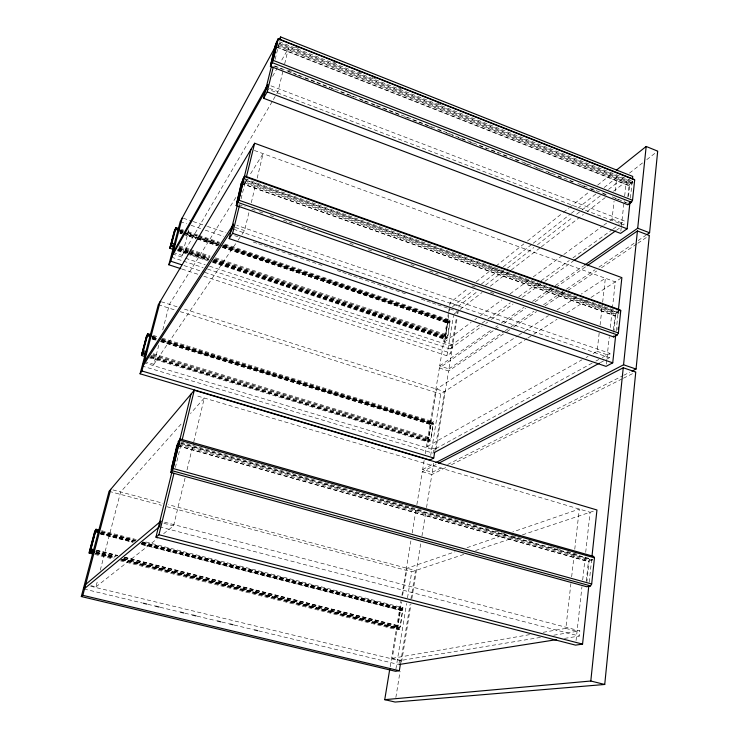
<?xml version="1.0" encoding="UTF-8"?>
<svg xmlns="http://www.w3.org/2000/svg" width="739" height="739" viewBox="0 0 739 739"><rect width="100%" height="100%" fill="white"/><g stroke="black" fill="none" stroke-linecap="round" stroke-linejoin="round"><path stroke-width="0.55" stroke-dasharray="3.69 2.77" d="M586.286 580.937L588.392 561.464L589.5 559.552L592.78 558.684L592.641 559.94L589.657 560.725L179.743 444.989M613.444 330L614.977 315.821L616.021 313.872L619.153 311.997L243.75 178.413M627.827 197.027L629.055 185.738L630.062 183.78L633.12 181.443L277.448 41.051M586.794 582.544L589.038 561.797L589.657 560.725M613.804 332.43L615.596 315.858L616.178 314.768L619.042 313.059L245.644 180.316M628.501 196.408L629.665 185.637L633.009 182.422L279.333 42.917M244.563 180.963L616.317 313.031L616.437 311.96L245.921 180.224M279.019 44.589L630.349 182.967L630.45 181.988L632.196 180.658M589.205 582.203L591.662 559.275M616.15 331.017L618.22 311.701M630.413 198.052L632.242 180.981M576.06 640.547L581.953 586.692M582.701 579.847L585.205 556.92M585.704 552.356L590.091 512.275L195.447 395.411M606.294 364.096L609.296 336.679M610.294 327.543L615.291 281.864L254.308 150.451M620.834 231.131L621.203 227.741M621.333 226.614L624.178 200.611M624.667 196.094L626.275 181.397M564.531 638.385L579.284 636.057L579.847 630.884L163.042 521.789M606.451 359.357L609.49 357.704L609.961 353.371L236.813 225.349M270.964 85.853L624.335 220.979L623.901 224.942L267.795 89.179M543.137 632.316L565.834 628.399L570.887 583.653M571.663 576.771L574.249 553.825M574.766 549.234L579.302 509.079L512.801 531.932M593.084 353.584L597.112 351.33L599.172 333.058M600.077 325.068L602.525 303.369M602.654 302.233L605.361 278.243L581.251 294.085M610.183 220.499L612.04 219.141L614.063 201.193M615.199 191.096L616.723 177.628L604.022 187.614M399.005 663.576L399.466 660.694L540.717 637.351M592.124 363.135L433.673 449.82L433.128 453.192L142.729 366.202M207.52 269.042L450.042 348.919L450.55 345.778L481.385 323.636M400.612 662.772L410.006 604.678M410.921 599.006L415.53 570.536L168.584 504.746M434.828 451.261L444.472 391.605L182.191 308.403M203.862 276.229L446.938 355.764L450.707 353.113L456.36 318.121M457.072 313.724L457.441 311.479L443.243 306.648M395.855 697.496L400.085 671.335M401.554 662.236L410.921 604.225M411.845 598.535L420.842 542.795M421.951 535.969L425.803 512.081M426.542 507.536L431.872 474.54L447.317 466.78M424.14 460.471L422.653 469.496L432.232 472.313L433.701 463.205M435.908 449.543L448.591 370.987L505.947 332.273M448.471 312.791L439.714 365.916L448.933 368.9L457.136 318.103M457.866 313.595L459.141 305.687L477.357 291.508M400.981 660.444L392.243 658.338L401.508 602.054M402.616 595.301L407.06 568.282L455.03 551.793M435.188 448.989L427.087 446.55L436.546 389.093L517.577 335.885M452.065 344.697L444.268 342.12L448.647 315.507M449.377 311.073L449.746 308.856M428.269 442.134L430.754 424.297L431.428 422.911L433.405 421.72L431.068 424.417L428.38 440.758L428.555 441.22L430.384 440.185L430.246 441.017L428.269 442.134L149.186 357.815M213.867 259.74L447.243 337.289L447.113 338.065L445.137 339.515L447.437 322.943L450.06 320.033L223.954 243.778M120.402 560.827L397.416 629.85L399.393 629.397L399.55 628.464L397.721 628.88L397.554 628.252L400.584 609.851L400.972 609.093L402.801 608.603L402.949 607.68L142.904 541.234M447.243 337.289L445.414 338.628L447.751 322.971L450.06 320.033M122.111 559.321L398.035 628.205L398.192 627.272L399.771 626.912L400.168 626.145L402.515 610.155L400.935 610.571L140.484 544.264M400.935 610.571L401.092 609.647L402.82 609.185L400.473 626.441L399.771 627.808L398.035 628.205M160.686 341.732L431.437 424.87L431.576 424.057L433.313 423.022L431.28 438.172L430.597 439.557L428.869 440.546L430.957 438.033L433.017 423.937L161.518 340.457M213.026 260.71L445.719 337.954L447.797 335.229L449.7 322.102L220.13 244.821M222.43 247.436L448.13 323.303L449.977 321.216L448.111 335.275L445.719 337.954M395.91 669.035L406.598 603.458M407.512 597.805L411.752 571.801L464.628 554.148M430.698 455.473L440.712 394.026L526.972 338.601M446.938 355.764L453.497 315.488M390.155 666.781L400.991 601.01M401.924 595.338L410.893 540.902M412.196 532.967L416.122 509.153M416.87 504.617L422.283 471.731L437.664 463.778M425.258 453.709L439.372 368.004L494.336 329.973M448.656 311.655L450.143 302.611L468.129 288.284M163.633 533.669L173.563 525.863L185.156 477.643M187.041 469.801L193.516 442.883M193.784 441.765L204.306 398.035L190.486 413.544M241.976 234.439L244.572 230.614L249.135 211.65M251.278 202.726L256.11 182.644M257.181 178.182L263.084 153.638L249.699 175.171M276.829 93.65L277.993 91.664L283.074 70.538M284.681 63.859L288.422 48.294L281.069 61.337M175.383 467.528L181.406 442.892M241.062 198.846L245.948 178.829M275.157 59.36L279.536 41.43M90.823 585.639L95.941 586.877L97.677 580.18M100.292 570.129L120.623 491.971L182.043 423.022M144.419 361.51L153.804 364.336L159.291 343.229M162.765 329.899L169.407 304.348L236.323 196.703M173.148 252.461L182.127 255.426L188.796 229.783M402.949 607.68L400.972 608.215L400.279 609.573L397.416 629.85M272.58 76.385L277.107 68.358M182.127 255.426L272.765 100.596M273.347 99.608L276.247 94.647M243.621 184.953L247.269 179.087M153.804 364.336L237.441 241.117M238.087 240.166L241.33 235.39M476.221 281.845L495.102 266.797M496.008 266.086L523.877 243.879M527.48 241.016L562.545 213.081M563.451 212.361L568.845 208.065M569.741 207.345L589.528 191.586M590.424 190.874L593.121 188.722M597.62 185.138L612.899 172.963M95.941 586.877L157.315 538.639M452.471 306.713L473.339 290.316M481.505 283.896L499.656 269.633M503.287 266.779L532.329 243.953M533.235 243.242L570.443 214.005M571.349 213.294L576.789 209.008M577.704 208.296L597.666 192.611M485.551 285.134L503.767 270.954M507.416 268.118L533.826 247.556M537.465 244.72L572.984 217.072M576.632 214.236L581.187 210.689M582.092 209.987L602.128 194.385M608.511 189.424L623.993 177.369M629.452 173.12L643.115 162.488M646.764 159.652L657.692 151.144M453.681 314.371L457.441 311.479M460.175 309.364L482.077 292.487M490.29 286.159L507.638 272.802M511.286 269.994L540.486 247.491M541.401 246.789L583.385 214.439M587.034 211.631L605.287 197.572M613.499 191.235L629.499 178.912M630.349 182.967L632.769 181.12M448.13 323.303L449.7 322.102M444.268 342.12L471.149 322.416M474.863 319.691L476.71 318.333M480.424 315.618L501.735 299.988M510.076 293.873L529.549 279.61M533.253 276.894L562.915 255.149M563.839 254.465L602.765 225.931M603.698 225.256L609.259 221.173M482.059 323.146L486.992 319.608M487.925 318.943L510.353 302.833M518.76 296.801L540.246 281.365M541.124 280.737L569.242 260.544M572.947 257.883L612.372 229.57M613.121 229.035L618.931 224.859M619.661 224.333L624.335 220.979M450.042 348.919L481.994 326.139M485.754 323.46L487.638 322.112M491.398 319.433L513.014 304.025M522.408 297.318L541.207 283.915M544.966 281.236L573.159 261.135M616.381 230.3L622.026 226.282M439.714 365.916L491.823 329.686M495.61 327.054L497.504 325.733M501.291 323.1L524.025 307.285M532.551 301.355L551.497 288.182M555.285 285.55L583.708 265.791M495.278 329.317L500.017 326.038M503.813 323.414L525.605 308.329M535.082 301.78L554.98 288.007M555.931 287.351L586.249 266.363M448.933 368.9L504.349 331.303M505.3 330.656L510.086 327.414M511.037 326.767L533.974 311.211M543.525 304.727L562.638 291.766M566.453 289.171L595.117 269.726M598.941 267.13L634.293 243.149M638.117 240.554L645.766 235.371M506.899 331.626L509.762 329.686M513.587 327.109L536.532 311.627M545.133 305.817L564.245 292.912M568.069 290.335L596.742 270.973M601.528 267.749L636.889 243.879M637.849 243.233L649.313 235.492M518.538 335.257L523.369 332.088M524.33 331.451L548.449 315.618M557.132 309.918L577.39 296.616M527.942 337.982L532.791 334.859M533.761 334.24L557.058 319.276M566.767 313.04L587.145 299.942M591.024 297.447L621.878 277.633M616.317 313.031L618.802 311.544M431.437 424.87L433.017 423.937M427.087 446.55L582.018 359.782M586.045 357.528L588.059 356.401M595.865 361.085L598.886 359.431M602.248 357.593L609.961 353.371M600.373 362.646L605.444 359.902M422.653 469.496L433.876 463.649M432.232 472.313L443.548 466.577M447.668 464.489L622.672 375.828M623.698 375.31L629.877 372.179M451.437 464.702L622.367 378.756M623.402 378.239L635.762 372.031M467.02 547.673L506.261 534.186M475.537 550.509L515.905 537.031M522.445 534.851L595.976 510.307M392.243 658.338L529.521 634.662M553.751 635.198L579.847 630.884M84.015 589.001L142.276 602.978M147.874 604.326L155.717 606.202M160.197 607.282L179.244 611.855M184.852 613.194L192.694 615.079M197.174 616.15L216.222 620.723M221.82 622.062L228.545 623.679M234.143 625.028L253.191 629.591M258.798 630.94L397.721 664.269M90.685 586.276L399.466 660.694M96.532 550.13L117.741 555.442M124.438 557.114L400.168 626.145M96.578 550.379L117.806 555.7M124.512 557.372L400.473 626.441M96.236 550.989L116.402 556.033M124.235 557.991L399.771 626.912M95.562 551.645L115.663 556.67M123.478 558.619L398.192 627.272M96.024 551.904L115.007 556.652M123.94 558.887L399.771 627.808M95.793 552.615L114.776 557.363M121.482 559.035L399.55 628.464M96.421 552.911L114.296 557.372M96.255 553.04L114.175 557.511M122.009 559.469L397.554 628.252M94.869 553.317L114.018 558.111M120.614 559.737L397.721 628.88M95.534 553.613L113.409 558.065M121.233 560.014L399.393 629.397M94.712 554.426L112.577 558.878M101.612 530.685L136.207 539.525M101.354 531.655L135.958 540.495M142.664 542.204L402.801 608.603M101.88 531.877L135.357 540.421M142.054 542.13L400.972 608.215M101.234 532.256L134.747 540.8M142.562 542.795L402.82 609.185M100.578 532.496L135.191 541.317M141.897 543.026L400.972 609.093M100.495 533.041L132.9 541.299M141.842 543.581L401.092 609.647M100.208 533.105L133.547 541.604M141.121 543.544L403.115 610.294M100.264 533.346L132.641 541.595M141.574 543.867L400.584 609.851M100.837 533.909L133.26 542.158M141.084 544.153L402.681 610.774M100.245 534.02L132.66 542.269M159.439 526.805L579.284 636.057M163.901 523.341L173.563 525.863M565.834 628.399L577.067 631.337M112.938 489.92L163.023 503.268M109.058 491.343L161.361 505.245M166.931 506.723L411.752 571.801M178.838 443.474L589.5 559.552M177.97 445.709L588.392 561.464M178.154 445.931L589.038 561.797M180.316 441.885L314.481 479.879M318.915 481.135L366.59 494.631M374.35 496.83L422.024 510.335M429.793 512.533L467.482 523.203M473.034 524.773L477.468 526.029M485.227 528.228L489.661 529.484M495.204 531.055L506.289 534.195M511.841 535.766L522.926 538.907M528.468 540.477L532.902 541.733M550.647 546.758L561.732 549.89M567.275 551.46L578.36 554.601M181.378 443.095L589.824 558.666M181.101 443.548L592.641 559.94M422.283 471.731L431.872 474.54M143.662 362.673L433.673 449.82M150.858 356.41L430.246 441.017M150.617 356.734L428.38 440.758M150.59 357.159L428.555 441.22M150.34 357.38L427.955 441.312M153.269 353.769L431.28 438.172M152.964 354.637L430.578 438.818M152.816 355.385L430.597 439.557M151.079 355.551L430.384 440.185M153.306 335.423L157.721 336.781M162.127 338.139L433.405 421.72M151.975 335.94L157.49 337.64M161.906 338.998L433.276 422.542M151.892 336.411L157.407 338.111M161.823 339.469L433.313 423.022M152.308 337.049L156.723 338.407M161.139 339.764L431.428 422.911M152.927 337.492L157.333 338.841M161.73 340.199L433.627 423.817M152.687 337.741L157.102 339.099M152.142 337.769L156.539 339.127M162.035 340.818L431.447 423.632M152.64 338.148L155.938 339.164M161.444 340.855L433.202 424.38M152.105 338.166L156.502 339.515M160.908 340.873L431.576 424.057M152.862 338.933L156.271 339.995M160.575 341.298L431.068 424.417M151.874 339.025L156.28 340.374M161.259 301.761L177.803 307.008M158.285 304.717L175.873 310.278M180.261 311.664L440.712 394.026M439.372 368.004L448.591 370.987M183.946 265.55L203.631 272.007M204.721 272.368L450.707 353.113M181.96 269.061L198.385 274.437M171.466 257.172L182.394 260.775M183.484 261.135L203.151 267.61M178.561 248.895L190.57 252.877M191.66 253.246L209.128 259.038M213.497 260.488L447.113 338.065M178.062 249.108L187.9 252.368M188.99 252.729L208.657 259.26M177.84 249.523L187.706 252.803M188.805 253.163L208.527 259.712M212.915 261.163L445.238 338.259M177.803 249.856L187.632 253.117M188.731 253.477L208.389 259.999M212.758 261.449L445.414 338.628M177.554 250.216L186.311 253.117M190.699 254.576L208.222 260.387M212.601 261.837L444.813 338.85M177.508 250.807L186.246 253.699M187.346 254.068L208.093 260.941M212.462 262.391L445.137 339.515M172.335 253.893L184.38 257.874M185.48 258.234L205.193 264.747M209.571 266.197L450.55 345.778M179.457 245.902L189.369 249.135M190.403 249.551L210.116 256.11M215.566 257.856L448.111 335.275M179.143 246.771L188.999 250.05M190.089 250.419L209.802 256.978M215.28 258.798L447.418 336.014M179.014 247.436L188.879 250.715M189.969 251.075L209.691 257.634M214.079 259.093L447.446 336.679M178.801 248.092L208.389 257.92M179.365 248.664L188.103 251.565M189.202 251.925L208.86 258.456M214.319 260.267L445.848 337.178M181.36 229.413L183.54 230.152M187.909 231.63L197.738 234.937M198.828 235.307L219.585 242.309M180.048 229.847L183.327 230.947M187.697 232.425L197.535 235.741M198.625 236.11L219.391 243.103M224.85 244.942L449.94 320.8M179.983 230.254L183.263 231.362M187.632 232.831L197.47 236.147M198.56 236.517L219.335 243.51M223.705 244.988L449.977 321.216M179.956 230.827L183.226 231.926M184.316 232.295L196.306 236.332M200.666 237.801L219.197 244.046M223.557 245.505L450.31 321.871M179.688 231.205L182.967 232.314M184.057 232.683L197.174 237.099M197.775 237.274L219.04 244.461M179.679 231.529L182.958 232.637M184.057 233.007L219.058 244.785M220.157 245.154L449.885 322.472M180.159 232.037L182.348 232.767M186.727 234.245L198.754 238.291M199.853 238.66L218.439 244.914M222.818 246.383L448.12 322.195M180.14 232.351L182.33 233.09M186.708 234.559L196.556 237.875M197.655 238.244L218.448 245.237M222.818 246.706L448.25 322.537M179.743 232.942L182.043 233.635M183.013 234.041L196.26 238.42M197.221 238.817L218.125 245.773M222.356 247.269L447.751 322.971M179.91 233.145L182.09 233.875M183.18 234.245L196.269 238.642M197.359 239.002L216.98 245.607M180.205 221.626L186.736 223.843M191.096 225.321L200.906 228.647M205.266 230.125L223.788 236.406M183.355 218.217L192.085 221.192M193.184 221.561L206.283 226.023M207.373 226.393L225.94 232.711M234.679 235.676L237.949 236.794M253.237 241.995L257.606 243.482M258.696 243.852L263.066 245.339M264.156 245.708L268.525 247.196M269.615 247.565L322.038 265.403M337.317 270.603L341.686 272.091M342.785 272.46L347.145 273.947M348.245 274.317L352.605 275.804M353.704 276.174L358.064 277.661M359.163 278.04L406.117 294.011M421.406 299.212L425.775 300.699M426.865 301.069L431.234 302.556M432.324 302.925L436.694 304.413M437.784 304.791L442.153 306.269M235.261 227.427L244.572 230.614M597.112 351.33L607.31 354.822M450.143 302.611L459.141 305.687M233.506 229.192L609.49 357.704M238.697 204.546L245.237 206.828M251.787 209.109L255.057 210.245M259.417 211.77L263.777 213.285M270.317 215.566L273.587 216.712M283.397 220.13L287.757 221.654M288.847 222.033L292.117 223.169M301.928 226.587L306.288 228.111M307.378 228.49L310.648 229.635M349.898 243.316L353.168 244.452M368.428 249.773L371.699 250.918M386.959 256.239L395.679 259.278M410.939 264.599L414.209 265.735M429.479 271.056L438.199 274.095M448.01 277.522L456.73 280.561M471.99 285.882L475.26 287.018M490.52 292.339L493.791 293.485M241.487 183.29L615.596 315.858M241.247 183.401L614.977 315.821M242.087 181.129L616.021 313.872M245.219 183.17L616.178 314.768M269.476 88.412L277.993 91.664M612.04 219.141L621.748 222.845M288.293 70.14L291.517 71.397M274.806 65.947L573.501 181.831M577.796 183.503L594.987 190.172M596.059 190.588L606.802 194.754M612.178 196.842L627.947 203.345L624.723 202.089M273.892 66.02L282.501 69.355M287.887 71.443L296.496 74.787M297.568 75.202L304.025 77.706M305.105 78.122L315.867 82.297M316.939 82.713L329.853 87.719M330.933 88.135L335.238 89.807M340.614 91.895L349.224 95.239M350.304 95.654L355.681 97.742M359.985 99.405L363.218 100.661M364.29 101.077L367.523 102.333M371.828 104.005L375.052 105.252M376.133 105.668L382.59 108.171M383.661 108.596L400.88 115.275M405.184 116.938L408.418 118.194M412.722 119.866L427.789 125.704M428.86 126.12L432.093 127.376M438.55 129.879L441.774 131.136M446.079 132.798L453.617 135.727M457.921 137.389L461.145 138.646M462.226 139.061L465.45 140.318M469.755 141.98L475.14 144.068M479.445 145.74L486.973 148.659M491.278 150.331L498.807 153.25M503.111 154.922L508.497 157.01M514.954 159.513L520.33 161.601M524.635 163.273L530.02 165.36M536.477 167.864L541.853 169.952M548.31 172.455L551.543 173.711M558 176.215L563.377 178.302M569.834 180.806L573.067 182.053M581.676 185.397L584.9 186.644M591.357 189.147L594.59 190.403M603.2 193.738L606.423 194.994M615.033 198.338L620.418 200.417M279.462 43.61L630.45 181.988M275.702 44.266L630.062 183.78M277.753 45.836L630.228 184.547M277.291 47.111L629.665 185.637M275.952 46.954L629.055 185.738M295.083 46.991L298.297 48.257M332.624 61.817L335.839 63.083M358.36 71.979L361.574 73.253M372.299 77.493L375.523 78.759M398.044 87.655L401.259 88.929M437.719 103.331L440.943 104.605"/><path stroke-width="1.11" d="M170.617 472.424L172.289 470.761L173.157 468.517L180.085 438.984L593.703 556.412L594.47 557.825L591.68 583.986L590.553 585.907L586.794 586.766L170.617 472.424L172.981 468.258L179.614 440.472L178.053 442.153L180.085 438.984M179.171 228.674L175.891 227.575L170.423 246.567L171.901 243.325L175.605 228.785L178.884 229.884M173.138 249.357L169.859 248.267L169.887 247.676L174.275 231.104L175.891 227.575M147.477 335.053L142.027 353.741L143.449 350.822L147.477 335.053L150.784 336.069M144.77 356.484L141.463 355.487L146.248 336.892L147.791 333.723L151.098 334.739M389.776 669.044L384.733 699.667L395.125 702.05L604.733 684.471L635.762 372.031L623.245 367.773L438.689 463.242M631.937 371.135L636.057 369.047L649.313 235.492L637.424 230.956L587.2 265.707M646.717 234.716L649.581 232.776L657.692 151.144L646.172 146.461L616.502 170.099M384.733 699.667L590.803 681.016L623.245 367.773M435.908 462.586L623.559 364.789L637.424 230.956M584.651 265.125L637.702 228.24L646.172 146.461M618.127 329.52L618.367 327.275M618.404 332.956L620.769 310.694L620.021 309.817L244.572 175.947L242.392 180.187L244.147 177.323L238.669 200.315L236.166 205.507L613.739 336.956L617.342 334.915L618.404 332.956L238.919 200.223L244.572 175.947M277.448 41.051L275.139 46.271L271.074 63.452L272.654 60.589L272.395 61.623L270.668 64.764L274.871 46.529L277.827 39.961L272.913 60.635L270.363 66.261L627.993 204.823L631.503 202.237L632.529 200.269L634.69 179.947L633.951 179.318L278.233 38.659L275.989 43.352M613.739 336.956L613.86 335.875M171.901 472.082L155.957 537.124L575.561 645.129L582.563 644.112L588.835 585.648M592.031 555.839L596.955 509.984L194.274 390.247L109.058 491.343L81.308 596.539L395.55 671.298L399.319 670.744L400.427 663.918M237.367 205.1L229.155 238.605L606.045 366.378L612.733 362.821L615.661 335.561M618.34 310.565L621.878 277.633L254.65 143.246L158.285 304.717L140.068 373.795L429.959 460.018L433.728 458.014L434.643 452.388M271.472 66.011L263.564 98.278L620.594 233.395L627.115 228.794L629.924 202.606M632.482 178.699L632.732 176.427L280.635 36.95L279.046 39.869M93.068 552.07L89.715 551.229L90.999 548.985L95.645 530.833L98.998 531.683M99.377 530.112L96.024 529.253L94.989 531.064L89.447 551.978L90.213 551.22L93.567 552.061M92.477 553.862L89.123 553.031L89.271 551.922L94.629 531.683L96.024 529.253M179.789 439.908L191.022 394.099M244.212 177.194L251.057 149.26M270.363 66.261L273.19 60.386L278.233 38.659M155.957 537.124L158.95 534.74L174.007 473.136M182.228 439.529L194.274 390.247M229.155 238.605L232.628 233.321L239.427 205.525M246.493 176.612L254.65 143.246M263.564 98.278L267.213 91.867L273.236 67.212M280.09 39.195L280.635 36.95M180.87 268.7L168.825 264.765L180.205 221.626L275.277 46.797M81.308 596.539L82.833 595.329L110.748 489.338M140.068 373.795L141.925 370.978L160.243 301.438M168.825 264.765L170.829 261.236L182.256 217.848M89.715 551.229L90.952 548.735L95.248 532.486L95.322 531.877L94.657 532.597L94.915 531.618L95.645 530.833M89.123 553.031L90.213 551.22M141.463 355.487L142.673 353.057L145.98 354.055M142.673 353.057L141.768 354.489L146.331 336.947L147.791 333.723M169.859 248.267L171.134 245.542L174.422 246.641M174.69 230.198L170.164 247.316L171.134 245.542M236.166 205.507L238.919 200.223M177.526 444.361L171.55 467.963L171.54 468.748L172.871 467.417L172.538 468.785L171.069 470.244L176.861 445.395L179.207 441.571L177.526 444.361L179.743 444.989M628.907 203.243L630.524 202.043M574.092 260.461L615.448 230.974M434.144 452.637L599.357 363.2M398.848 664.537L556.587 639.641M82.833 595.329L399.319 670.744M143.394 603.246L146.756 604.059M155.717 606.202L159.079 607.015M180.371 612.123L183.725 612.927M192.694 615.079L196.057 615.883M217.34 620.991L220.702 621.795M229.663 623.947L233.025 624.751M254.318 629.859L257.671 630.672M590.803 681.016L604.733 684.471M90.999 548.985L94.352 549.825M90.638 549.585L94.001 550.426M90.435 550.509L93.788 551.349M89.53 551.359L94.01 552.476M89.946 552.218L93.299 553.049M95.765 530.232L99.118 531.092M95.516 531.904L98.869 532.764M158.95 534.74L582.563 644.112M172.289 470.761L590.553 585.907M173.157 468.517L591.68 583.986M180.067 440.324L594.47 557.825M141.925 370.978L433.728 458.014M142.442 353.926L145.749 354.923M143.449 350.822L146.756 351.819M142.895 352.374L146.202 353.381M147.569 334.582L150.876 335.598M147.421 335.792L150.728 336.808M170.829 261.236L181.766 264.83M170.921 246.355L174.201 247.445M171.901 243.325L175.171 244.415M171.346 244.886L173.536 245.616M175.679 228.369L178.958 229.478M175.596 229.358L178.866 230.457M623.559 364.789L636.057 369.047M232.628 233.321L612.733 362.821M238.06 202.504L617.342 334.915M244.683 176.667L620.769 310.694M267.213 91.867L627.115 228.794M637.702 228.24L649.581 232.776M273.19 60.386L632.529 200.269M272.349 62.676L631.503 202.237M275.139 46.271L277.291 47.111M278.409 39.093L634.69 179.947M241.247 183.401L236.517 203.788L238.17 201.165L238.457 200.01L236.942 202.412L241.487 183.29L243.75 178.413L241.247 183.401M160.806 521.207L159.439 526.805L84.015 589.001L85.087 584.928L160.806 521.207M233.542 224.222L232.415 228.813L142.729 366.202L143.662 362.673L233.542 224.222M267.73 84.615L266.714 88.772L171.466 257.172L172.335 253.893L267.73 84.615"/></g></svg>
